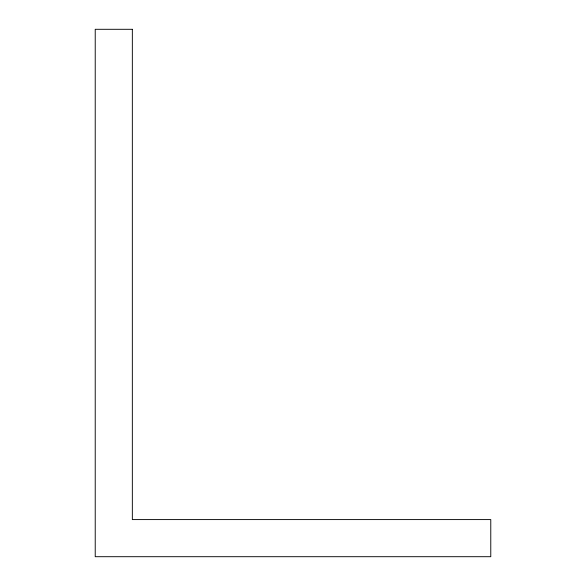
<?xml version="1.0" encoding="UTF-8"?>
<svg xmlns="http://www.w3.org/2000/svg" width="586" height="586" viewBox="0 0 586 586"><rect width="100%" height="100%" fill="white"/><g stroke="black" fill="none" stroke-linecap="round" stroke-linejoin="round"><path stroke-width="0.88" d="M132.341 29.3L95.225 29.3L95.225 556.7L490.775 556.7L490.775 519.584L132.341 519.584L132.341 29.3"/></g></svg>
